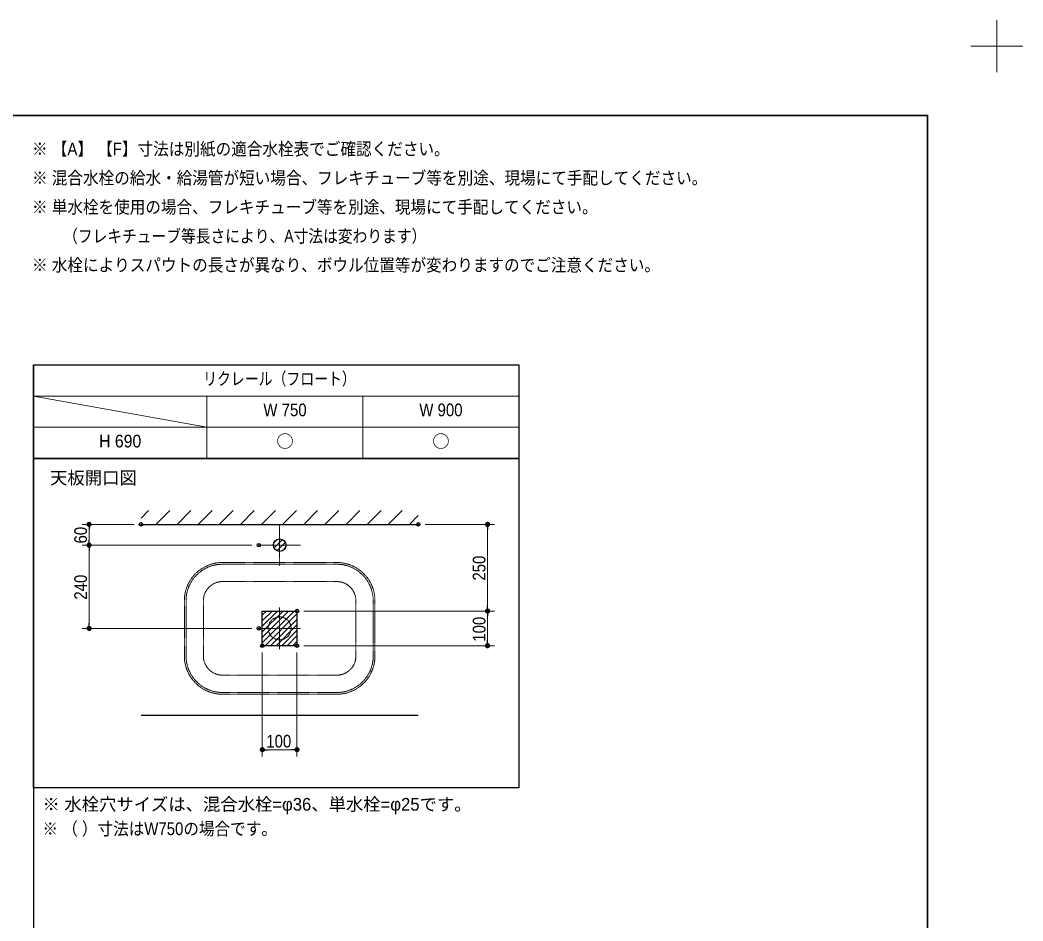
# Model space of a CAD drawing. Units: millimetres, scale not verified. Extents: x -6062 to 6062, y -3045 to 3045.
# Drawn here: x -407 to 2488, y 446 to 3045 of the extents above; entities that cross this region are included whole.
import ezdxf
from ezdxf.enums import TextEntityAlignment as Align

# ---------------------------------------------------------------- set-up
doc = ezdxf.new("R2010")
doc.units = ezdxf.units.MM
doc.header["$LTSCALE"] = 20
doc.header["$PDMODE"] = 32
doc.header["$PDSIZE"] = 10
doc.linetypes.add('USER2', pattern=[2.91, 1.76, -0.4, 0.35, -0.4])
for name, color, linetype, lineweight in [('0-0_1図面枠', 7, 'Continuous', 20), ('0-2_0', 7, 'Continuous', 25), ('0-4_2寸法-1', 7, 'Continuous', 15), ('0-8_3一般', 7, 'Continuous', 15)]:
    doc.layers.add(name, color=color, linetype=linetype, lineweight=lineweight)
doc.layers.add('0-3_Defpoints', color=7, linetype='Continuous')
doc.styles.add('ＭＳ Ｐゴシック', font='')
doc.styles.get('ＭＳ Ｐゴシック').set_extended_font_data('MS PGothic')

# ---------------------------------------------------------------- blocks, each defined once
blk = doc.blocks.new('グループ')
at = {"layer": '0-0_1図面枠', "lineweight": 15}
for p, q in [((84000, 57900), (84000, 60900)), ((85500, 59400), (82500, 59400))]:
    blk.add_line(p, q, dxfattribs=at)
blk = doc.blocks.new('グループ-2')
at = {"layer": '0-0_1図面枠', "lineweight": 35}
blk.add_lwpolyline([(-80000, 55400), (80000, 55400), (80000, -55400), (-80000, -55400)], close=True, dxfattribs=at)
blk = doc.blocks.new('図面枠')
at = {"layer": '0-0_1図面枠'}
for name in ['グループ', 'グループ-2']:
    blk.add_blockref(name, (0, 0), dxfattribs=at)
blk = doc.blocks.new('グループ-12')
at = {"layer": '0-0_1図面枠', "lineweight": 30}
blk.add_line((28400, 41000), (28400, -48600), dxfattribs=at)
at = {"layer": '0-0_1図面枠', "lineweight": 15}
for p, q in [((56400, 39200), (28400, 39200)), ((28400, 39200), (38400, 37400)), ((38400, 35600), (38400, 39200)), ((47400, 35600), (47400, 39200)), ((28400, 37400), (56400, 37400))]:
    blk.add_line(p, q, dxfattribs=at)
at = {"layer": '0-0_1図面枠', "lineweight": 30}
for points in [[(28400, 41000), (56400, 41000), (56400, 35600), (28400, 35600)], [(28400, 35600), (56400, 35600), (56400, 16600), (28400, 16600)]]:
    blk.add_lwpolyline(points, close=True, dxfattribs=at)
blk = doc.blocks.new('_Dot')
at = {"layer": '0-2_0'}
blk.add_line((-10, 0), (-20, 0), dxfattribs=at)
for points in [[(0, 0), (-10, 0), (-9.92, 1.25)], [(0, 0), (-9.92, -1.25), (-10, 0)], [(0, 0), (-9.92, 1.25), (-9.69, 2.49)], [(0, 0), (-9.69, -2.49), (-9.92, -1.25)], [(0, 0), (-9.69, 2.49), (-9.3, 3.68)], [(0, 0), (-9.3, -3.68), (-9.69, -2.49)], [(0, 0), (-9.3, 3.68), (-8.76, 4.82)], [(0, 0), (-8.76, -4.82), (-9.3, -3.68)], [(0, 0), (-8.76, 4.82), (-8.09, 5.88)], [(0, 0), (-8.09, -5.88), (-8.76, -4.82)], [(0, 0), (-8.09, 5.88), (-7.29, 6.85)], [(0, 0), (-7.29, -6.85), (-8.09, -5.88)], [(0, 0), (-7.29, 6.85), (-6.37, 7.71)], [(0, 0), (-6.37, -7.71), (-7.29, -6.85)], [(0, 0), (-6.37, 7.71), (-5.36, 8.44)], [(0, 0), (-5.36, -8.44), (-6.37, -7.71)], [(0, 0), (-5.36, 8.44), (-4.26, 9.05)], [(0, 0), (-4.26, -9.05), (-5.36, -8.44)], [(0, 0), (-4.26, 9.05), (-3.09, 9.51)], [(0, 0), (-3.09, -9.51), (-4.26, -9.05)], [(0, 0), (-3.09, 9.51), (-1.87, 9.82)], [(0, 0), (-1.87, -9.82), (-3.09, -9.51)], [(0, 0), (-1.87, 9.82), (-0.63, 9.98)], [(0, 0), (-0.63, -9.98), (-1.87, -9.82)], [(0, 0), (-0.63, 9.98), (0.63, 9.98)], [(0, 0), (0.63, -9.98), (-0.63, -9.98)], [(0, 0), (0.63, 9.98), (1.87, 9.82)], [(0, 0), (1.87, 9.82), (3.09, 9.51)], [(0, 0), (3.09, 9.51), (4.26, 9.05)], [(0, 0), (4.26, 9.05), (5.36, 8.44)], [(0, 0), (5.36, 8.44), (6.37, 7.71)], [(0, 0), (6.37, 7.71), (7.29, 6.85)], [(0, 0), (7.29, 6.85), (8.09, 5.88)], [(0, 0), (8.09, 5.88), (8.76, 4.82)], [(0, 0), (8.76, 4.82), (9.3, 3.68)], [(0, 0), (9.3, 3.68), (9.69, 2.49)], [(0, 0), (9.69, 2.49), (9.92, 1.25)], [(0, 0), (9.92, 1.25), (10, 0)], [(0, 0), (1.87, -9.82), (0.63, -9.98)], [(0, 0), (3.09, -9.51), (1.87, -9.82)], [(0, 0), (4.26, -9.05), (3.09, -9.51)], [(0, 0), (5.36, -8.44), (4.26, -9.05)], [(0, 0), (6.37, -7.71), (5.36, -8.44)], [(0, 0), (7.29, -6.85), (6.37, -7.71)], [(0, 0), (8.09, -5.88), (7.29, -6.85)], [(0, 0), (8.76, -4.82), (8.09, -5.88)], [(0, 0), (9.3, -3.68), (8.76, -4.82)], [(0, 0), (9.69, -2.49), (9.3, -3.68)], [(0, 0), (9.92, -1.25), (9.69, -2.49)], [(0, 0), (10, 0), (9.92, -1.25)]]:
    blk.add_solid(points, dxfattribs=at)
blk = doc.blocks.new('グループ-53')
at = {"layer": '0-8_3一般', "linetype": 'USER2'}
for p, q in [((42600, 31800), (42600, 29400)), ((41400, 30600), (43800, 30600))]:
    blk.add_line(p, q, dxfattribs=at)
at = {"layer": '0-8_3一般'}
for p, q in [((42276.7, 30756.7), (42441.7, 30921.7)), ((42278.6, 30438.6), (42760.9, 30920.9)), ((42439.4, 30279.4), (42920.5, 30760.5)), ((42756.6, 30276.6), (42921.5, 30441.5))]:
    blk.add_line(p, q, dxfattribs=at)
at = {"layer": '0-8_3一般', "lineweight": 30}
blk.add_circle((42600, 30600), 360, dxfattribs=at)
blk = doc.blocks.new('グループ-54')
at = {"layer": '0-8_3一般', "linetype": 'USER2'}
for p, q in [((42600, 27000), (42600, 24600)), ((41400, 25800), (43800, 25800))]:
    blk.add_line(p, q, dxfattribs=at)
blk.add_circle((42600, 25800), 660, dxfattribs=at)
blk = doc.blocks.new('グループ-55')
at = {"layer": '0-8_3一般', "linetype": 'USER2'}
for p, q in [((39300, 29600), (45900, 29600)), ((39300, 29500), (45900, 29500)), ((39300, 28500), (45900, 28500)), ((37100, 24200), (37100, 27400)), ((37200, 24200), (37200, 27400)), ((38200, 24200), (38200, 27400)), ((47000, 27400), (47000, 24200)), ((48000, 27400), (48000, 24200)), ((48100, 27400), (48100, 24200)), ((45900, 23100), (39300, 23100)), ((45900, 22100), (39300, 22100)), ((45900, 22000), (39300, 22000))]:
    blk.add_line(p, q, dxfattribs=at)
for centre, radius, start, end in [((39300, 27400), 2200, 90, 180), ((45900, 27400), 2200, 0, 90), ((39300, 27400), 2100, 90, 180), ((45900, 27400), 2100, 0, 90), ((39300, 27400), 1100, 90, 180), ((45900, 27400), 1100, 0, 90), ((39300, 24200), 2200, 180, 270), ((39300, 24200), 2100, 180, 270), ((39300, 24200), 1100, 180, 270), ((45900, 24200), 2200, 270, 0), ((45900, 24200), 1100, 270, 0), ((45900, 24200), 2100, 270, 0)]:
    blk.add_arc(centre, radius, start, end, dxfattribs=at)

msp = doc.modelspace()

# ---------------------------------------------------------------- linework, layer by layer
at = {"layer": '0-3_Defpoints'}
for p in [(-207.5, 1590), (-57.5, 1590), (742.5, 1590), (282.5, 1530), (392.5, 1340), (942.5, 1340), (-207.5, 1290), (282.5, 1290), (292.5, 1240), (392.5, 1240), (292.5, 940)]:
    msp.add_point(p, dxfattribs=at)
at = {"layer": '0-4_2寸法-1'}
for p, q in [((-77.5, 1590), (-227.5, 1590)), ((-207.5, 1545.01), (-207.5, 1574.99)), ((762.5, 1590), (962.5, 1590)), ((942.5, 1574.99), (942.5, 1355.01)), ((262.5, 1530), (-227.5, 1530)), ((262.5, 1530), (-227.5, 1530)), ((-207.5, 1514.99), (-207.5, 1305.01)), ((412.5, 1340), (962.5, 1340)), ((412.5, 1340), (962.5, 1340)), ((942.5, 1255.01), (942.5, 1324.99)), ((262.5, 1290), (-227.5, 1290)), ((292.5, 1220), (292.5, 920)), ((392.5, 1220), (392.5, 920)), ((412.5, 1240), (962.5, 1240)), ((377.49, 940), (307.51, 940))]:
    msp.add_line(p, q, dxfattribs=at)
at = {"layer": '0-8_3一般'}
for p, q in [((-57.5, 1608.08), (-35.58, 1630)), ((-14.62, 1590), (25.38, 1630)), ((46.34, 1590), (86.34, 1630)), ((107.3, 1590), (147.3, 1630)), ((168.26, 1590), (208.26, 1630)), ((229.22, 1590), (269.22, 1630)), ((290.18, 1590), (330.18, 1630)), ((351.14, 1590), (391.14, 1630)), ((412.1, 1590), (452.1, 1630)), ((473.06, 1590), (513.06, 1630)), ((534.02, 1590), (574.02, 1630)), ((594.98, 1590), (634.98, 1630)), ((655.94, 1590), (695.94, 1630)), ((716.9, 1590), (742.5, 1615.6)), ((292.5, 1328), (304.5, 1340)), ((292.5, 1312), (320.5, 1340)), ((292.5, 1296), (336.5, 1340)), ((292.5, 1280), (352.5, 1340)), ((292.5, 1264), (368.5, 1340)), ((292.5, 1248), (384.5, 1340)), ((300.5, 1240), (392.5, 1332)), ((316.5, 1240), (392.5, 1316)), ((332.5, 1240), (392.5, 1300)), ((348.5, 1240), (392.5, 1284)), ((364.5, 1240), (392.5, 1268)), ((380.5, 1240), (392.5, 1252))]:
    msp.add_line(p, q, dxfattribs=at)
at = {"layer": '0-8_3一般', "lineweight": 30}
for p, q in [((-57.5, 1590), (742.5, 1590)), ((-57.5, 1040), (742.5, 1040))]:
    msp.add_line(p, q, dxfattribs=at)
msp.add_lwpolyline([(292.5, 1340), (392.5, 1340), (392.5, 1240), (292.5, 1240)], close=True, dxfattribs=at)

# ---------------------------------------------------------------- block references
at = {"layer": '0-0_1図面枠', "xscale": 0.05, "yscale": 0.05}
for name in ['図面枠', 'グループ-12']:
    msp.add_blockref(name, (-1787.5, 0), dxfattribs=at)
at = {"layer": '0-4_2寸法-1', "xscale": 0.7503418, "yscale": 0.7503418}
for p, rotation in [((-207.5, 1590), 90), ((942.5, 1590), 90), ((-207.5, 1530), 270), ((-207.5, 1530), 90), ((942.5, 1340), 270), ((942.5, 1340), 90), ((-207.5, 1290), 270), ((942.5, 1240), 270), ((292.5, 940), 180)]:
    msp.add_blockref('_Dot', p, dxfattribs=dict(at, rotation=rotation))
msp.add_blockref('_Dot', (392.5, 940), dxfattribs=at)
at = {"layer": '0-8_3一般', "xscale": 0.05, "yscale": 0.05}
for name in ['グループ-53', 'グループ-55', 'グループ-54']:
    msp.add_blockref(name, (-1787.5, 0), dxfattribs=at)

# ---------------------------------------------------------------- texts
at = {"layer": '0-0_1図面枠', "style": 'ＭＳ Ｐゴシック'}
for s, height, width, p in [('※ 【A】 【F】寸法は別紙の適合水栓表でご確認ください。', 36.69, 0.9, (-372.1, 2643.86)), ('※ 混合水栓の給水・給湯管が短い場合、フレキチューブ等を別途、現場にて手配してください。', 36.69, 0.9, (-372.1, 2560.17)), ('※ 単水栓を使用の場合、フレキチューブ等を別途、現場にて手配してください。', 36.66, 0.9, (-372.1, 2476.24)), ('\u3000\u3000（フレキチューブ等長さにより、A寸法は変わります）', 36.69, 0.85, (-367.5, 2392.3)), ('※ 水栓によりスパウトの長さが異なり、ボウル位置等が変わりますのでご注意ください。', 36.66, 0.9, (-372.1, 2308.98)), ('リクレール（フロート）', 36.69, 0.8, (121.75, 1980.74)), ('W 750', 36.66, 0.9, (295.55, 1890.95)), ('W 900', 36.66, 0.9, (745.55, 1890.95)), ('H 690', 36.66, 0.95, (-178.49, 1800.95)), ('※ （ ）寸法はW750の場合です。', 36.66, 0.9, (-342.1, 682.55))]:
    msp.add_text(s, height=height, dxfattribs=dict(at, width=width)).set_placement(p, align=Align.BOTTOM_LEFT)
for s, p in [('○', (332.91, 1800.46)), ('○', (782.91, 1800.46)), ('天板開口図', (-320, 1694.84)), ('※ 水栓穴サイズは、混合水栓=φ36、単水栓=φ25です。', (-342.1, 753.08))]:
    msp.add_text(s, height=36.66, dxfattribs=at).set_placement(p, align=Align.BOTTOM_LEFT)
at = {"layer": '0-4_2寸法-1', "style": 'ＭＳ Ｐゴシック', "width": 0.9}
for s, p in [('60', (-202.54, 1534.92)), ('250', (947.46, 1427.72)), ('240', (-202.54, 1372.72)), ('100', (947.46, 1251.39))]:
    msp.add_text(s, height=36.66, rotation=90, dxfattribs=at).set_placement(p, align=Align.BOTTOM_LEFT)
msp.add_text('100', height=36.66, dxfattribs=at).set_placement((303.89, 935.04), align=Align.BOTTOM_LEFT)

doc.saveas('drawing.dxf')
